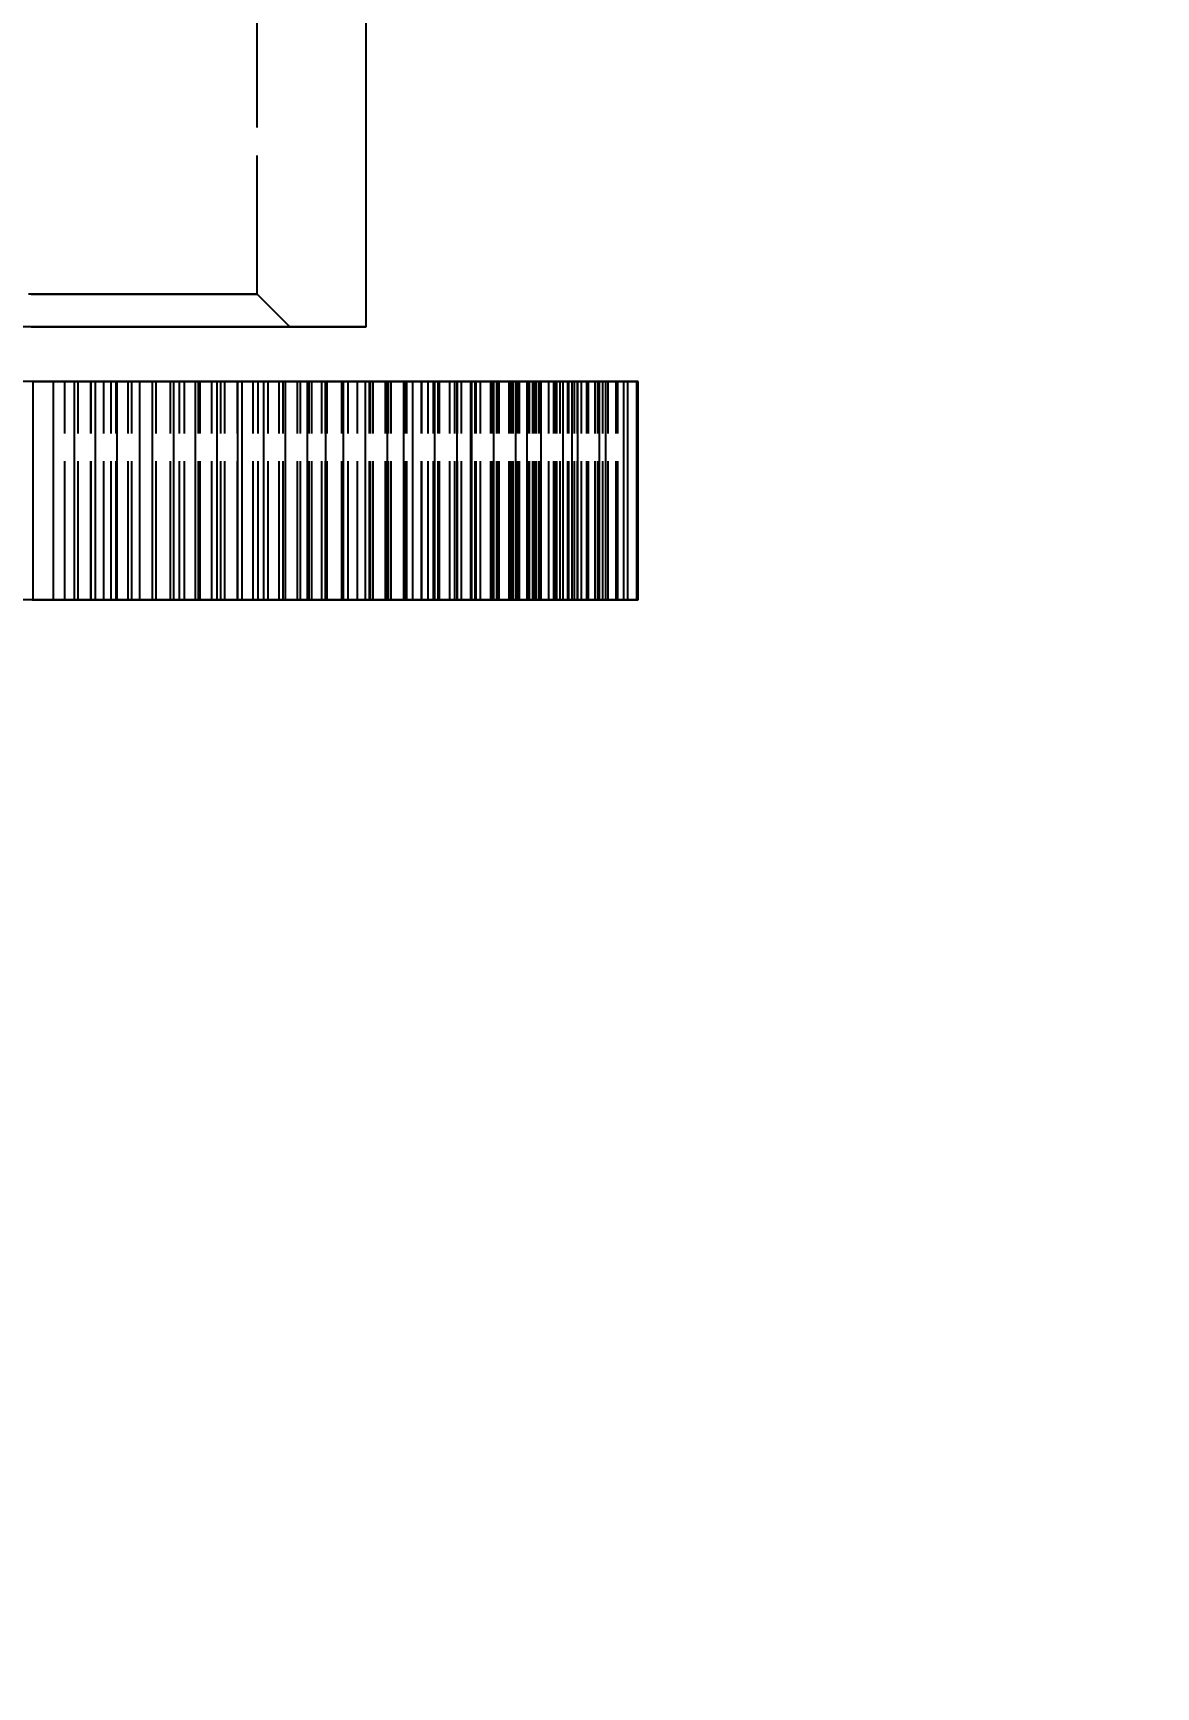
# Model space of a CAD drawing. Header units: millimetres. Extents: x -9 to 221, y -53 to 196.
# Drawn here: x 158.3 to 168.59, y -38.17 to -23.02 of the extents above; entities that cross this region are included whole.
import ezdxf

# ---------------------------------------------------------------- set-up
doc = ezdxf.new("R2010")
doc.units = ezdxf.units.MM
doc.linetypes.add('DASHED', pattern=[1.524, 1.27, -0.254])
for name, color, linetype in [('DIMS', 3, 'CONTINUOUS'), ('HIDDEN', 8, 'DASHED'), ('VISIBLE', 7, 'CONTINUOUS')]:
    doc.layers.add(name, color=color, linetype=linetype)
doc.styles.add('OpenSansCondensed-Light', font='OpenSansCondensed-Light.ttf')
doc.dimstyles.new('EZDXF', dxfattribs={"dimtxt": 0.25, "dimasz": 0.175, "dimexe": 0.375, "dimexo": 0.125, "dimgap": 0.1, "dimtad": 1, "dimlfac": 100, "dimzin": 12, "dimdsep": 46, "dimtxsty": 'OpenSansCondensed-Light', "dimblk": 'ARCHTICK', "dimcen": 2.5, "dimazin": 3, "dimtfac": 0.5, "dimtmove": 2, "dimatfit": 3})

# ---------------------------------------------------------------- blocks, each defined once
blk = doc.blocks.new('_ARCHTICK')
at = {"color": 0, "linetype": 'BYBLOCK', "const_width": 0.15}
blk.add_lwpolyline([(-0.5, -0.5), (0.5, 0.5)], dxfattribs=at)

msp = doc.modelspace()

# ---------------------------------------------------------------- linework, layer by layer
at = {"layer": 'HIDDEN'}
for points in [[(160.35, -25.41), (160.35, 31.3)], [(160.35, -25.41), (160.30238, -25.41), (160.25476, -25.41), (160.20714, -25.41), (160.15952, -25.41), (160.1119, -25.41), (160.06429, -25.41), (160.01667, -25.41), (159.96905, -25.41), (159.92143, -25.41), (159.87381, -25.41), (159.82619, -25.41), (159.77857, -25.41), (159.73095, -25.41), (159.68333, -25.41), (159.63571, -25.41), (159.5881, -25.41), (159.54048, -25.41), (159.49286, -25.41), (159.44524, -25.41), (159.39762, -25.41), (159.35, -25.41), (159.30238, -25.41), (159.25476, -25.41), (159.20714, -25.41), (159.15952, -25.41), (159.1119, -25.41), (159.06429, -25.41), (159.01667, -25.41), (158.96905, -25.41), (158.92143, -25.41), (158.87381, -25.41), (158.82619, -25.41), (158.77857, -25.41), (158.73095, -25.41), (158.68333, -25.41), (158.63571, -25.41), (158.5881, -25.41), (158.54048, -25.41), (158.49286, -25.41), (158.44524, -25.41), (158.39762, -25.41), (158.35, -25.41), (158.30238, -25.41), (158.25476, -25.41)], [(158.27857, -25.41), (158.30238, -25.41), (158.32619, -25.41), (158.35, -25.41), (158.37381, -25.41), (158.39762, -25.41), (158.42143, -25.41), (158.44524, -25.41), (158.46905, -25.41), (158.49286, -25.41), (158.51667, -25.41), (158.54048, -25.41), (158.56429, -25.41), (158.5881, -25.41), (158.6119, -25.41), (158.63571, -25.41), (158.65952, -25.41), (158.68333, -25.41), (158.70714, -25.41), (158.73095, -25.41), (158.75476, -25.41), (158.77857, -25.41), (158.80238, -25.41), (158.82619, -25.41), (158.85, -25.41)], [(158.85, -25.41), (158.87381, -25.41), (158.89762, -25.41), (158.92143, -25.41), (158.94524, -25.41), (158.96905, -25.41), (158.99286, -25.41), (159.01667, -25.41), (159.04048, -25.41), (159.06429, -25.41), (159.0881, -25.41), (159.1119, -25.41), (159.13571, -25.41), (159.15952, -25.41), (159.18333, -25.41), (159.20714, -25.41), (159.23095, -25.41), (159.25476, -25.41), (159.27857, -25.41), (159.30238, -25.41), (159.32619, -25.41), (159.35, -25.41), (159.37381, -25.41), (159.39762, -25.41), (159.42143, -25.41), (159.44524, -25.41), (159.46905, -25.41), (159.49286, -25.41), (159.51667, -25.41), (159.54048, -25.41), (159.56429, -25.41), (159.5881, -25.41), (159.6119, -25.41), (159.63571, -25.41), (159.65952, -25.41), (159.68333, -25.41), (159.70714, -25.41), (159.73095, -25.41), (159.75476, -25.41), (159.77857, -25.41), (159.80238, -25.41), (159.82619, -25.41), (159.85, -25.41), (159.87381, -25.41), (159.89762, -25.41), (159.92143, -25.41), (159.94524, -25.41), (159.96905, -25.41), (159.99286, -25.41), (160.01667, -25.41), (160.04048, -25.41), (160.06429, -25.41), (160.0881, -25.41), (160.1119, -25.41), (160.13571, -25.41), (160.15952, -25.41), (160.18333, -25.41), (160.20714, -25.41), (160.23095, -25.41), (160.25476, -25.41), (160.27857, -25.41), (160.30238, -25.41), (160.32619, -25.41), (160.35, -25.41)], [(160.35, -25.41), (160.65, -25.71)], [(160.65, -25.71), (160.59286, -25.71), (160.53571, -25.71), (160.47857, -25.71), (160.42143, -25.71), (160.36429, -25.71), (160.30714, -25.71), (160.25, -25.71), (160.19286, -25.71), (160.13571, -25.71), (160.07857, -25.71), (160.02143, -25.71), (159.96429, -25.71), (159.90714, -25.71), (159.85, -25.71), (159.79286, -25.71), (159.73571, -25.71), (159.67857, -25.71), (159.62143, -25.71), (159.56429, -25.71), (159.50714, -25.71), (159.45, -25.71), (159.39286, -25.71), (159.33571, -25.71), (159.27857, -25.71), (159.22143, -25.71), (159.16429, -25.71), (159.10714, -25.71), (159.05, -25.71), (158.99286, -25.71), (158.93571, -25.71), (158.87857, -25.71), (158.82143, -25.71), (158.76429, -25.71), (158.70714, -25.71), (158.65, -25.71), (158.59286, -25.71), (158.53571, -25.71), (158.47857, -25.71), (158.42143, -25.71), (158.36429, -25.71), (158.30714, -25.71), (158.25, -25.71)], [(161.35, -25.71), (161.27063, -25.71), (161.19127, -25.71), (161.1119, -25.71), (161.03254, -25.71), (160.95317, -25.71), (160.87381, -25.71), (160.79444, -25.71), (160.71508, -25.71), (160.63571, -25.71), (160.55635, -25.71), (160.47698, -25.71), (160.39762, -25.71), (160.31825, -25.71), (160.23889, -25.71), (160.15952, -25.71), (160.08016, -25.71), (160.00079, -25.71), (159.92143, -25.71), (159.84206, -25.71), (159.7627, -25.71), (159.68333, -25.71), (159.60397, -25.71), (159.5246, -25.71), (159.44524, -25.71), (159.36587, -25.71), (159.28651, -25.71), (159.20714, -25.71), (159.12778, -25.71), (159.04841, -25.71), (158.96905, -25.71), (158.88968, -25.71), (158.81032, -25.71), (158.73095, -25.71), (158.65159, -25.71), (158.57222, -25.71), (158.49286, -25.71), (158.41349, -25.71), (158.33413, -25.71), (158.25476, -25.71)], [(158.27857, -25.71), (158.30714, -25.71), (158.33571, -25.71), (158.36429, -25.71), (158.39286, -25.71), (158.42143, -25.71), (158.45, -25.71), (158.47857, -25.71), (158.50714, -25.71), (158.53571, -25.71), (158.56429, -25.71), (158.59286, -25.71), (158.62143, -25.71), (158.65, -25.71), (158.67857, -25.71), (158.70714, -25.71), (158.73571, -25.71), (158.76429, -25.71), (158.79286, -25.71), (158.82143, -25.71), (158.85, -25.71)], [(158.85, -25.71), (158.87857, -25.71), (158.90714, -25.71), (158.93571, -25.71), (158.96429, -25.71), (158.99286, -25.71), (159.02143, -25.71), (159.05, -25.71), (159.07857, -25.71), (159.10714, -25.71), (159.13571, -25.71), (159.16429, -25.71), (159.19286, -25.71), (159.22143, -25.71), (159.25, -25.71), (159.27857, -25.71), (159.30714, -25.71), (159.33571, -25.71), (159.36429, -25.71), (159.39286, -25.71), (159.42143, -25.71), (159.45, -25.71), (159.47857, -25.71), (159.50714, -25.71), (159.53571, -25.71), (159.56429, -25.71), (159.59286, -25.71), (159.62143, -25.71), (159.65, -25.71), (159.67857, -25.71), (159.70714, -25.71), (159.73571, -25.71), (159.76429, -25.71), (159.79286, -25.71), (159.82143, -25.71), (159.85, -25.71), (159.87857, -25.71), (159.90714, -25.71), (159.93571, -25.71), (159.96429, -25.71), (159.99286, -25.71), (160.02143, -25.71), (160.05, -25.71), (160.07857, -25.71), (160.10714, -25.71), (160.13571, -25.71), (160.16429, -25.71), (160.19286, -25.71), (160.22143, -25.71), (160.25, -25.71), (160.27857, -25.71), (160.30714, -25.71), (160.33571, -25.71), (160.36429, -25.71), (160.39286, -25.71), (160.42143, -25.71), (160.45, -25.71), (160.47857, -25.71), (160.50714, -25.71), (160.53571, -25.71), (160.56429, -25.71), (160.59286, -25.71), (160.62143, -25.71), (160.65, -25.71)], [(158.29743, -26.21), (158.11274, -26.21)], [(158.48539, -26.21), (158.29743, -26.21)], [(158.29743, -28.21), (158.29743, -26.21)], [(158.6764, -26.21), (158.48539, -26.21)], [(158.48539, -28.21), (158.48539, -26.21)], [(158.7122, -26.21), (158.58952, -26.21)], [(158.58952, -26.21), (158.82709, -26.21)], [(158.82709, -26.21), (158.58952, -26.21)], [(158.58952, -26.21), (158.7122, -26.21)], [(158.58952, -28.21), (158.58952, -26.21)], [(158.58952, -28.21), (158.58952, -26.21)], [(158.8703, -26.21), (158.6764, -26.21)], [(158.6764, -28.21), (158.6764, -26.21)], [(158.83132, -26.21), (158.7122, -26.21)], [(158.7122, -26.21), (158.83132, -26.21)], [(158.7122, -28.21), (158.7122, -26.21)], [(158.7122, -28.21), (158.7122, -26.21)], [(158.82709, -26.21), (159.01265, -26.21)], [(159.01265, -26.21), (158.82709, -26.21)], [(158.82709, -28.21), (158.82709, -26.21)], [(158.82709, -28.21), (158.82709, -26.21)], [(158.94707, -26.21), (158.83132, -26.21)], [(158.83132, -26.21), (158.94707, -26.21)], [(158.83132, -28.21), (158.83132, -26.21)], [(158.83132, -28.21), (158.83132, -26.21)], [(159.06692, -26.21), (158.8703, -26.21)], [(158.8703, -28.21), (158.8703, -26.21)], [(159.0596, -26.21), (158.94707, -26.21)], [(158.94707, -26.21), (159.0596, -26.21)], [(158.94707, -28.21), (158.94707, -26.21)], [(158.94707, -28.21), (158.94707, -26.21)], [(159.01265, -26.21), (159.20142, -26.21)], [(159.20142, -26.21), (159.01265, -26.21)], [(159.01265, -28.21), (159.01265, -26.21)], [(159.01265, -28.21), (159.01265, -26.21)], [(159.16902, -26.21), (159.0596, -26.21)], [(159.0596, -26.21), (159.16902, -26.21)], [(159.0596, -28.21), (159.0596, -26.21)], [(159.0596, -28.21), (159.0596, -26.21)], [(159.27541, -26.21), (159.06692, -26.21)], [(159.06692, -28.21), (159.06692, -26.21)], [(159.27541, -26.21), (159.16902, -26.21)], [(159.16902, -26.21), (159.27541, -26.21)], [(159.16902, -28.21), (159.16902, -26.21)], [(159.16902, -28.21), (159.16902, -26.21)], [(159.20142, -26.21), (159.27541, -26.21)], [(159.39316, -26.21), (159.20142, -26.21)], [(159.20142, -28.21), (159.20142, -26.21)], [(159.20142, -28.21), (159.20142, -26.21)], [(159.27541, -28.21), (159.27541, -26.21)], [(159.58767, -26.21), (159.39316, -26.21)], [(159.39316, -28.21), (159.39316, -26.21)], [(159.55643, -26.21), (159.4239, -26.21)], [(159.4239, -26.21), (159.63782, -26.21)], [(159.63782, -26.21), (159.4239, -26.21)], [(159.4239, -26.21), (159.55643, -26.21)], [(159.4239, -28.21), (159.4239, -26.21)], [(159.4239, -28.21), (159.4239, -26.21)], [(159.68572, -26.21), (159.55643, -26.21)], [(159.55643, -26.21), (159.68572, -26.21)], [(159.55643, -28.21), (159.55643, -26.21)], [(159.55643, -28.21), (159.55643, -26.21)], [(159.78476, -26.21), (159.58767, -26.21)], [(159.58767, -28.21), (159.58767, -26.21)], [(159.63782, -26.21), (159.82697, -26.21)], [(159.82697, -26.21), (159.63782, -26.21)], [(159.63782, -28.21), (159.63782, -26.21)], [(159.63782, -28.21), (159.63782, -26.21)], [(159.81196, -26.21), (159.68572, -26.21)], [(159.68572, -26.21), (159.81196, -26.21)], [(159.68572, -28.21), (159.68572, -26.21)], [(159.68572, -28.21), (159.68572, -26.21)], [(159.98431, -26.21), (159.78476, -26.21)], [(159.78476, -28.21), (159.78476, -26.21)], [(159.93527, -26.21), (159.81196, -26.21)], [(159.81196, -26.21), (159.93527, -26.21)], [(159.81196, -28.21), (159.81196, -26.21)], [(159.81196, -28.21), (159.81196, -26.21)], [(159.82697, -26.21), (160.01899, -26.21)], [(160.01899, -26.21), (159.82697, -26.21)], [(159.82697, -28.21), (159.82697, -26.21)], [(159.82697, -28.21), (159.82697, -26.21)], [(160.05574, -26.21), (159.93527, -26.21)], [(159.93527, -26.21), (160.05574, -26.21)], [(159.93527, -28.21), (159.93527, -26.21)], [(159.93527, -28.21), (159.93527, -26.21)], [(160.17343, -26.21), (159.98431, -26.21)], [(159.98431, -28.21), (159.98431, -26.21)], [(160.01899, -26.21), (160.17343, -26.21)], [(160.21366, -26.21), (160.01899, -26.21)], [(160.01899, -28.21), (160.01899, -26.21)], [(160.01899, -28.21), (160.01899, -26.21)], [(160.17343, -26.21), (160.05574, -26.21)], [(160.05574, -26.21), (160.17343, -26.21)], [(160.05574, -28.21), (160.05574, -26.21)], [(160.05574, -28.21), (160.05574, -26.21)], [(160.31264, -26.21), (160.17085, -26.21)], [(160.17085, -26.21), (160.36017, -26.21)], [(160.36017, -26.21), (160.17085, -26.21)], [(160.17085, -26.21), (160.31264, -26.21)], [(160.17085, -28.21), (160.17085, -26.21)], [(160.17085, -28.21), (160.17085, -26.21)], [(160.17343, -28.21), (160.17343, -26.21)], [(160.41078, -26.21), (160.21366, -26.21)], [(160.21366, -28.21), (160.21366, -26.21)], [(160.45154, -26.21), (160.31264, -26.21)], [(160.31264, -26.21), (160.45154, -26.21)], [(160.31264, -28.21), (160.31264, -26.21)], [(160.31264, -28.21), (160.31264, -26.21)], [(160.36017, -26.21), (160.55207, -26.21)], [(160.55207, -26.21), (160.36017, -26.21)], [(160.36017, -28.21), (160.36017, -26.21)], [(160.36017, -28.21), (160.36017, -26.21)], [(160.61019, -26.21), (160.41078, -26.21)], [(160.41078, -28.21), (160.41078, -26.21)], [(160.5877, -26.21), (160.45154, -26.21)], [(160.45154, -26.21), (160.5877, -26.21)], [(160.45154, -28.21), (160.45154, -26.21)], [(160.45154, -28.21), (160.45154, -26.21)], [(160.55207, -26.21), (160.74648, -26.21)], [(160.74648, -26.21), (160.55207, -26.21)], [(160.55207, -28.21), (160.55207, -26.21)], [(160.55207, -28.21), (160.55207, -26.21)], [(160.72124, -26.21), (160.5877, -26.21)], [(160.5877, -26.21), (160.72124, -26.21)], [(160.5877, -28.21), (160.5877, -26.21)], [(160.5877, -28.21), (160.5877, -26.21)], [(160.81178, -26.21), (160.61019, -26.21)], [(160.61019, -28.21), (160.61019, -26.21)], [(160.85221, -26.21), (160.72124, -26.21)], [(160.72124, -26.21), (160.85221, -26.21)], [(160.72124, -28.21), (160.72124, -26.21)], [(160.72124, -28.21), (160.72124, -26.21)], [(160.74648, -26.21), (160.9432, -26.21)], [(160.9432, -26.21), (160.74648, -26.21)], [(160.74648, -28.21), (160.74648, -26.21)], [(160.74648, -28.21), (160.74648, -26.21)], [(160.98069, -26.21), (160.81178, -26.21)], [(160.81178, -28.21), (160.81178, -26.21)], [(160.97746, -26.21), (160.82704, -26.21)], [(160.82704, -26.21), (160.99092, -26.21)], [(160.99092, -26.21), (160.82704, -26.21)], [(160.82704, -26.21), (160.97746, -26.21)], [(160.82704, -28.21), (160.82704, -26.21)], [(160.82704, -28.21), (160.82704, -26.21)], [(160.98069, -26.21), (160.85221, -26.21)], [(160.85221, -26.21), (160.98069, -26.21)], [(160.85221, -28.21), (160.85221, -26.21)], [(160.85221, -28.21), (160.85221, -26.21)], [(160.9432, -26.21), (160.98069, -26.21)], [(161.14206, -26.21), (160.9432, -26.21)], [(160.9432, -28.21), (160.9432, -26.21)], [(160.9432, -28.21), (160.9432, -26.21)], [(161.12534, -26.21), (160.97746, -26.21)], [(160.97746, -26.21), (161.12534, -26.21)], [(160.97746, -28.21), (160.97746, -26.21)], [(160.97746, -28.21), (160.97746, -26.21)], [(160.98069, -28.21), (160.98069, -26.21)], [(160.99092, -26.21), (161.18471, -26.21)], [(161.18471, -26.21), (160.99092, -26.21)], [(160.99092, -28.21), (160.99092, -26.21)], [(160.99092, -28.21), (160.99092, -26.21)], [(161.27082, -26.21), (161.12534, -26.21)], [(161.12534, -26.21), (161.27082, -26.21)], [(161.12534, -28.21), (161.12534, -26.21)], [(161.12534, -28.21), (161.12534, -26.21)], [(161.3429, -26.21), (161.14206, -26.21)], [(161.14206, -28.21), (161.14206, -26.21)], [(161.18471, -26.21), (161.38064, -26.21)], [(161.38064, -26.21), (161.18471, -26.21)], [(161.18471, -28.21), (161.18471, -26.21)], [(161.18471, -28.21), (161.18471, -26.21)], [(161.41398, -26.21), (161.27082, -26.21)], [(161.27082, -26.21), (161.41398, -26.21)], [(161.27082, -28.21), (161.27082, -26.21)], [(161.27082, -28.21), (161.27082, -26.21)], [(161.54563, -26.21), (161.3429, -26.21)], [(161.3429, -28.21), (161.3429, -26.21)], [(161.38064, -26.21), (161.57854, -26.21)], [(161.57854, -26.21), (161.38064, -26.21)], [(161.38064, -28.21), (161.38064, -26.21)], [(161.38064, -28.21), (161.38064, -26.21)], [(161.54792, -26.21), (161.38955, -26.21)], [(161.38955, -26.21), (161.52724, -26.21)], [(161.52724, -26.21), (161.38955, -26.21)], [(161.38955, -26.21), (161.54792, -26.21)], [(161.38955, -28.21), (161.38955, -26.21)], [(161.38955, -28.21), (161.38955, -26.21)], [(161.55489, -26.21), (161.41398, -26.21)], [(161.41398, -26.21), (161.55489, -26.21)], [(161.41398, -28.21), (161.41398, -26.21)], [(161.41398, -28.21), (161.41398, -26.21)], [(161.52724, -26.21), (161.72206, -26.21)], [(161.72206, -26.21), (161.52724, -26.21)], [(161.52724, -28.21), (161.52724, -26.21)], [(161.52724, -28.21), (161.52724, -26.21)], [(161.69357, -26.21), (161.54563, -26.21)], [(161.54563, -28.21), (161.54563, -26.21)], [(161.70413, -26.21), (161.54792, -26.21)], [(161.54792, -26.21), (161.70413, -26.21)], [(161.54792, -28.21), (161.54792, -26.21)], [(161.54792, -28.21), (161.54792, -26.21)], [(161.69357, -26.21), (161.55489, -26.21)], [(161.55489, -26.21), (161.69357, -26.21)], [(161.55489, -28.21), (161.55489, -26.21)], [(161.55489, -28.21), (161.55489, -26.21)], [(161.57854, -26.21), (161.69357, -26.21)], [(161.77824, -26.21), (161.57854, -26.21)], [(161.57854, -28.21), (161.57854, -26.21)], [(161.57854, -28.21), (161.57854, -26.21)], [(161.69357, -28.21), (161.69357, -26.21)], [(161.85827, -26.21), (161.70413, -26.21)], [(161.70413, -26.21), (161.85827, -26.21)], [(161.70413, -28.21), (161.70413, -26.21)], [(161.70413, -28.21), (161.70413, -26.21)], [(161.72206, -26.21), (161.91864, -26.21)], [(161.91864, -26.21), (161.72206, -26.21)], [(161.72206, -28.21), (161.72206, -26.21)], [(161.72206, -28.21), (161.72206, -26.21)], [(161.97962, -26.21), (161.77824, -26.21)], [(161.77824, -28.21), (161.77824, -26.21)], [(162.02147, -26.21), (161.85585, -26.21)], [(161.85585, -26.21), (161.96675, -26.21)], [(161.96675, -26.21), (161.85585, -26.21)], [(161.85585, -26.21), (162.02147, -26.21)], [(161.85585, -28.21), (161.85585, -26.21)], [(161.85585, -28.21), (161.85585, -26.21)], [(162.01042, -26.21), (161.85827, -26.21)], [(161.85827, -26.21), (162.01042, -26.21)], [(161.85827, -28.21), (161.85827, -26.21)], [(161.85827, -28.21), (161.85827, -26.21)], [(161.91864, -26.21), (162.11683, -26.21)], [(162.11683, -26.21), (161.91864, -26.21)], [(161.91864, -28.21), (161.91864, -26.21)], [(161.91864, -28.21), (161.91864, -26.21)], [(161.96675, -26.21), (162.16172, -26.21)], [(162.16172, -26.21), (161.96675, -26.21)], [(161.96675, -28.21), (161.96675, -26.21)], [(161.96675, -28.21), (161.96675, -26.21)], [(162.18257, -26.21), (161.97962, -26.21)], [(161.97962, -28.21), (161.97962, -26.21)], [(162.16062, -26.21), (162.01042, -26.21)], [(162.01042, -26.21), (162.16062, -26.21)], [(162.01042, -28.21), (162.01042, -26.21)], [(162.01042, -28.21), (162.01042, -26.21)], [(162.1853, -26.21), (162.02147, -26.21)], [(162.02147, -26.21), (162.1853, -26.21)], [(162.02147, -28.21), (162.02147, -26.21)], [(162.02147, -28.21), (162.02147, -26.21)], [(162.11683, -26.21), (162.30889, -26.21)], [(162.31649, -26.21), (162.11683, -26.21)], [(162.11683, -28.21), (162.11683, -26.21)], [(162.11683, -28.21), (162.11683, -26.21)], [(162.30889, -26.21), (162.16062, -26.21)], [(162.16062, -26.21), (162.30889, -26.21)], [(162.16062, -28.21), (162.16062, -26.21)], [(162.16062, -28.21), (162.16062, -26.21)], [(162.16172, -26.21), (162.35808, -26.21)], [(162.35808, -26.21), (162.16172, -26.21)], [(162.16172, -28.21), (162.16172, -26.21)], [(162.16172, -28.21), (162.16172, -26.21)], [(162.30889, -26.21), (162.18257, -26.21)], [(162.18257, -28.21), (162.18257, -26.21)], [(162.34743, -26.21), (162.1853, -26.21)], [(162.1853, -26.21), (162.34743, -26.21)], [(162.1853, -28.21), (162.1853, -26.21)], [(162.1853, -28.21), (162.1853, -26.21)], [(162.396, -26.21), (162.22387, -26.21)], [(162.22387, -26.21), (162.30749, -26.21)], [(162.30749, -26.21), (162.22387, -26.21)], [(162.22387, -26.21), (162.396, -26.21)], [(162.22387, -28.21), (162.22387, -26.21)], [(162.22387, -28.21), (162.22387, -26.21)], [(162.30749, -26.21), (162.50174, -26.21)], [(162.50174, -26.21), (162.30749, -26.21)], [(162.30749, -28.21), (162.30749, -26.21)], [(162.30749, -28.21), (162.30749, -26.21)], [(162.30889, -28.21), (162.30889, -26.21)], [(162.51751, -26.21), (162.31649, -26.21)], [(162.31649, -28.21), (162.31649, -26.21)], [(162.50789, -26.21), (162.34743, -26.21)], [(162.34743, -26.21), (162.50789, -26.21)], [(162.34743, -28.21), (162.34743, -26.21)], [(162.34743, -28.21), (162.34743, -26.21)], [(162.35808, -26.21), (162.55567, -26.21)], [(162.55567, -26.21), (162.35808, -26.21)], [(162.35808, -28.21), (162.35808, -26.21)], [(162.35808, -28.21), (162.35808, -26.21)], [(162.56673, -26.21), (162.396, -26.21)], [(162.396, -26.21), (162.56673, -26.21)], [(162.396, -28.21), (162.396, -26.21)], [(162.396, -28.21), (162.396, -26.21)], [(162.66983, -26.21), (162.49197, -26.21)], [(162.49197, -26.21), (162.54792, -26.21)], [(162.54792, -26.21), (162.49197, -26.21)], [(162.49197, -26.21), (162.66983, -26.21)], [(162.49197, -28.21), (162.49197, -26.21)], [(162.49197, -28.21), (162.49197, -26.21)], [(162.50174, -26.21), (162.69699, -26.21)], [(162.69699, -26.21), (162.50174, -26.21)], [(162.50174, -28.21), (162.50174, -26.21)], [(162.50174, -28.21), (162.50174, -26.21)], [(162.66671, -26.21), (162.50789, -26.21)], [(162.50789, -26.21), (162.66671, -26.21)], [(162.50789, -28.21), (162.50789, -26.21)], [(162.50789, -28.21), (162.50789, -26.21)], [(162.71978, -26.21), (162.51751, -26.21)], [(162.51751, -28.21), (162.51751, -26.21)], [(162.54792, -26.21), (162.74059, -26.21)], [(162.74059, -26.21), (162.54792, -26.21)], [(162.54792, -28.21), (162.54792, -26.21)], [(162.54792, -28.21), (162.54792, -26.21)], [(162.55567, -26.21), (162.7544, -26.21)], [(162.7544, -26.21), (162.55567, -26.21)], [(162.55567, -28.21), (162.55567, -26.21)], [(162.55567, -28.21), (162.55567, -26.21)], [(162.7361, -26.21), (162.56673, -26.21)], [(162.56673, -26.21), (162.7361, -26.21)], [(162.56673, -28.21), (162.56673, -26.21)], [(162.56673, -28.21), (162.56673, -26.21)], [(162.84175, -26.21), (162.65894, -26.21)], [(162.65894, -26.21), (162.68698, -26.21)], [(162.68698, -26.21), (162.65894, -26.21)], [(162.65894, -26.21), (162.84175, -26.21)], [(162.65894, -28.21), (162.65894, -26.21)], [(162.65894, -28.21), (162.65894, -26.21)], [(162.82391, -26.21), (162.66671, -26.21)], [(162.66671, -26.21), (162.82391, -26.21)], [(162.66671, -28.21), (162.66671, -26.21)], [(162.66671, -28.21), (162.66671, -26.21)], [(162.84669, -26.21), (162.66983, -26.21)], [(162.66983, -26.21), (162.84669, -26.21)], [(162.66983, -28.21), (162.66983, -26.21)], [(162.66983, -28.21), (162.66983, -26.21)], [(162.68698, -26.21), (162.8772, -26.21)], [(162.8772, -26.21), (162.68698, -26.21)], [(162.68698, -28.21), (162.68698, -26.21)], [(162.68698, -28.21), (162.68698, -26.21)], [(162.69699, -26.21), (162.89311, -26.21)], [(162.89311, -26.21), (162.69699, -26.21)], [(162.69699, -28.21), (162.69699, -26.21)], [(162.69699, -28.21), (162.69699, -26.21)], [(162.82391, -26.21), (162.71978, -26.21)], [(162.71978, -28.21), (162.71978, -26.21)], [(162.91097, -26.21), (162.72404, -26.21)], [(162.72404, -26.21), (162.91097, -26.21)], [(162.72404, -28.21), (162.72404, -26.21)], [(162.72404, -28.21), (162.72404, -26.21)], [(162.90415, -26.21), (162.7361, -26.21)], [(162.7361, -26.21), (162.90415, -26.21)], [(162.7361, -28.21), (162.7361, -26.21)], [(162.7361, -28.21), (162.7361, -26.21)], [(162.74059, -26.21), (162.93385, -26.21)], [(162.93385, -26.21), (162.74059, -26.21)], [(162.74059, -28.21), (162.74059, -26.21)], [(162.74059, -28.21), (162.74059, -26.21)], [(162.7544, -26.21), (162.82391, -26.21)], [(162.95415, -26.21), (162.7544, -26.21)], [(162.7544, -28.21), (162.7544, -26.21)], [(162.7544, -28.21), (162.7544, -26.21)], [(162.82391, -28.21), (162.82391, -26.21)], [(163.02395, -26.21), (162.84175, -26.21)], [(162.84175, -26.21), (163.02395, -26.21)], [(162.84175, -28.21), (162.84175, -26.21)], [(162.84175, -28.21), (162.84175, -26.21)], [(163.02256, -26.21), (162.84669, -26.21)], [(162.84669, -26.21), (163.02256, -26.21)], [(162.84669, -28.21), (162.84669, -26.21)], [(162.84669, -28.21), (162.84669, -26.21)], [(162.8772, -26.21), (163.06763, -26.21)], [(163.06763, -26.21), (162.8772, -26.21)], [(162.8772, -28.21), (162.8772, -26.21)], [(162.8772, -28.21), (162.8772, -26.21)], [(162.89311, -26.21), (163.09001, -26.21)], [(163.09001, -26.21), (162.89311, -26.21)], [(162.89311, -28.21), (162.89311, -26.21)], [(162.89311, -28.21), (162.89311, -26.21)], [(163.07089, -26.21), (162.90415, -26.21)], [(162.90415, -26.21), (163.07089, -26.21)], [(162.90415, -28.21), (162.90415, -26.21)], [(162.90415, -28.21), (162.90415, -26.21)], [(163.0977, -26.21), (162.91097, -26.21)], [(162.91097, -26.21), (163.0977, -26.21)], [(162.91097, -28.21), (162.91097, -26.21)], [(162.91097, -28.21), (162.91097, -26.21)], [(162.93385, -26.21), (163.12762, -26.21)], [(163.12762, -26.21), (162.93385, -26.21)], [(162.93385, -28.21), (162.93385, -26.21)], [(162.93385, -28.21), (162.93385, -26.21)], [(163.15484, -26.21), (162.95415, -26.21)], [(162.95415, -28.21), (162.95415, -26.21)], [(163.19746, -26.21), (163.02256, -26.21)], [(163.02256, -26.21), (163.19746, -26.21)], [(163.02256, -28.21), (163.02256, -26.21)], [(163.02256, -28.21), (163.02256, -26.21)], [(163.20553, -26.21), (163.02395, -26.21)], [(163.02395, -26.21), (163.20553, -26.21)], [(163.02395, -28.21), (163.02395, -26.21)], [(163.02395, -28.21), (163.02395, -26.21)], [(163.06763, -26.21), (163.25818, -26.21)], [(163.25818, -26.21), (163.06763, -26.21)], [(163.06763, -28.21), (163.06763, -26.21)], [(163.06763, -28.21), (163.06763, -26.21)], [(163.23632, -26.21), (163.07089, -26.21)], [(163.07089, -26.21), (163.23632, -26.21)], [(163.07089, -28.21), (163.07089, -26.21)], [(163.07089, -28.21), (163.07089, -26.21)], [(163.09001, -26.21), (163.23632, -26.21)], [(163.2876, -26.21), (163.09001, -26.21)], [(163.09001, -28.21), (163.09001, -26.21)], [(163.09001, -28.21), (163.09001, -26.21)], [(163.28419, -26.21), (163.0977, -26.21)], [(163.0977, -26.21), (163.28419, -26.21)], [(163.0977, -28.21), (163.0977, -26.21)], [(163.0977, -28.21), (163.0977, -26.21)], [(163.12762, -26.21), (163.32182, -26.21)], [(163.32182, -26.21), (163.12762, -26.21)], [(163.12762, -28.21), (163.12762, -26.21)], [(163.12762, -28.21), (163.12762, -26.21)], [(163.23632, -26.21), (163.15484, -26.21)], [(163.15484, -28.21), (163.15484, -26.21)], [(163.37137, -26.21), (163.19746, -26.21)], [(163.19746, -26.21), (163.37137, -26.21)], [(163.19746, -28.21), (163.19746, -26.21)], [(163.19746, -28.21), (163.19746, -26.21)], [(163.38649, -26.21), (163.20553, -26.21)], [(163.20553, -26.21), (163.38649, -26.21)], [(163.20553, -28.21), (163.20553, -26.21)], [(163.20553, -28.21), (163.20553, -26.21)], [(163.23632, -28.21), (163.23632, -26.21)], [(163.25818, -26.21), (163.44881, -26.21)], [(163.44881, -26.21), (163.25818, -26.21)], [(163.25818, -28.21), (163.25818, -26.21)], [(163.25818, -28.21), (163.25818, -26.21)], [(163.47039, -26.21), (163.28419, -26.21)], [(163.28419, -26.21), (163.47039, -26.21)], [(163.28419, -28.21), (163.28419, -26.21)], [(163.28419, -28.21), (163.28419, -26.21)], [(163.48582, -26.21), (163.2876, -26.21)], [(163.2876, -28.21), (163.2876, -26.21)], [(163.32182, -26.21), (163.51638, -26.21)], [(163.51638, -26.21), (163.32182, -26.21)], [(163.32182, -28.21), (163.32182, -26.21)], [(163.32182, -28.21), (163.32182, -26.21)], [(163.54428, -26.21), (163.37137, -26.21)], [(163.37137, -26.21), (163.54428, -26.21)], [(163.37137, -28.21), (163.37137, -26.21)], [(163.37137, -28.21), (163.37137, -26.21)], [(163.56679, -26.21), (163.38649, -26.21)], [(163.38649, -26.21), (163.56679, -26.21)], [(163.38649, -28.21), (163.38649, -26.21)], [(163.38649, -28.21), (163.38649, -26.21)], [(163.44881, -26.21), (163.63946, -26.21)], [(163.63946, -26.21), (163.44881, -26.21)], [(163.44881, -28.21), (163.44881, -26.21)], [(163.44881, -28.21), (163.44881, -26.21)], [(163.65629, -26.21), (163.47039, -26.21)], [(163.47039, -26.21), (163.65629, -26.21)], [(163.47039, -28.21), (163.47039, -26.21)], [(163.47039, -28.21), (163.47039, -26.21)], [(163.54428, -26.21), (163.48582, -26.21)], [(163.48582, -28.21), (163.48582, -26.21)], [(163.51638, -26.21), (163.54428, -26.21)], [(163.71124, -26.21), (163.51638, -26.21)], [(163.51638, -28.21), (163.51638, -26.21)], [(163.51638, -28.21), (163.51638, -26.21)], [(163.54428, -28.21), (163.54428, -26.21)], [(163.74642, -26.21), (163.56679, -26.21)], [(163.56679, -26.21), (163.74642, -26.21)], [(163.56679, -28.21), (163.56679, -26.21)], [(163.56679, -28.21), (163.56679, -26.21)], [(163.63946, -26.21), (163.74642, -26.21)], [(163.83008, -26.21), (163.63946, -26.21)], [(163.63946, -28.21), (163.63946, -26.21)], [(163.63946, -28.21), (163.63946, -26.21)], [(163.84183, -26.21), (163.65629, -26.21)], [(163.65629, -26.21), (163.84183, -26.21)], [(163.65629, -28.21), (163.65629, -26.21)], [(163.65629, -28.21), (163.65629, -26.21)], [(163.74642, -26.21), (163.71124, -26.21)], [(163.71124, -28.21), (163.71124, -26.21)], [(163.74642, -28.21), (163.74642, -26.21)], [(163.84183, -26.21), (163.83008, -26.21)], [(163.83008, -28.21), (163.83008, -26.21)], [(163.84183, -28.21), (163.84183, -26.21)], [(158.29743, -28.21), (158.11274, -28.21)], [(158.48539, -28.21), (158.29743, -28.21)], [(158.6764, -28.21), (158.48539, -28.21)], [(158.7122, -28.21), (158.58952, -28.21)], [(158.58952, -28.21), (158.82709, -28.21)], [(158.82709, -28.21), (158.58952, -28.21)], [(158.58952, -28.21), (158.7122, -28.21)], [(158.8703, -28.21), (158.6764, -28.21)], [(158.83132, -28.21), (158.7122, -28.21)], [(158.7122, -28.21), (158.83132, -28.21)], [(158.82709, -28.21), (159.01265, -28.21)], [(159.01265, -28.21), (158.82709, -28.21)], [(158.94707, -28.21), (158.83132, -28.21)], [(158.83132, -28.21), (158.94707, -28.21)], [(159.06692, -28.21), (158.8703, -28.21)], [(159.0596, -28.21), (158.94707, -28.21)], [(158.94707, -28.21), (159.0596, -28.21)], [(159.01265, -28.21), (159.20142, -28.21)], [(159.20142, -28.21), (159.01265, -28.21)], [(159.16902, -28.21), (159.0596, -28.21)], [(159.0596, -28.21), (159.16902, -28.21)], [(159.27541, -28.21), (159.06692, -28.21)], [(159.27541, -28.21), (159.16902, -28.21)], [(159.16902, -28.21), (159.27541, -28.21)], [(159.20142, -28.21), (159.27541, -28.21)], [(159.39316, -28.21), (159.20142, -28.21)], [(159.58767, -28.21), (159.39316, -28.21)], [(159.55643, -28.21), (159.4239, -28.21)], [(159.4239, -28.21), (159.63782, -28.21)], [(159.63782, -28.21), (159.4239, -28.21)], [(159.4239, -28.21), (159.55643, -28.21)], [(159.68572, -28.21), (159.55643, -28.21)], [(159.55643, -28.21), (159.68572, -28.21)], [(159.78476, -28.21), (159.58767, -28.21)], [(159.63782, -28.21), (159.82697, -28.21)], [(159.82697, -28.21), (159.63782, -28.21)], [(159.81196, -28.21), (159.68572, -28.21)], [(159.68572, -28.21), (159.81196, -28.21)], [(159.98431, -28.21), (159.78476, -28.21)], [(159.93527, -28.21), (159.81196, -28.21)], [(159.81196, -28.21), (159.93527, -28.21)], [(159.82697, -28.21), (160.01899, -28.21)], [(160.01899, -28.21), (159.82697, -28.21)], [(160.05574, -28.21), (159.93527, -28.21)], [(159.93527, -28.21), (160.05574, -28.21)], [(160.17343, -28.21), (159.98431, -28.21)], [(160.01899, -28.21), (160.17343, -28.21)], [(160.21366, -28.21), (160.01899, -28.21)], [(160.17343, -28.21), (160.05574, -28.21)], [(160.05574, -28.21), (160.17343, -28.21)], [(160.31264, -28.21), (160.17085, -28.21)], [(160.17085, -28.21), (160.36017, -28.21)], [(160.36017, -28.21), (160.17085, -28.21)], [(160.17085, -28.21), (160.31264, -28.21)], [(160.41078, -28.21), (160.21366, -28.21)], [(160.45154, -28.21), (160.31264, -28.21)], [(160.31264, -28.21), (160.45154, -28.21)], [(160.36017, -28.21), (160.55207, -28.21)], [(160.55207, -28.21), (160.36017, -28.21)], [(160.61019, -28.21), (160.41078, -28.21)], [(160.5877, -28.21), (160.45154, -28.21)], [(160.45154, -28.21), (160.5877, -28.21)], [(160.55207, -28.21), (160.74648, -28.21)], [(160.74648, -28.21), (160.55207, -28.21)], [(160.72124, -28.21), (160.5877, -28.21)], [(160.5877, -28.21), (160.72124, -28.21)], [(160.81178, -28.21), (160.61019, -28.21)], [(160.85221, -28.21), (160.72124, -28.21)], [(160.72124, -28.21), (160.85221, -28.21)], [(160.74648, -28.21), (160.9432, -28.21)], [(160.9432, -28.21), (160.74648, -28.21)], [(160.98069, -28.21), (160.81178, -28.21)], [(160.97746, -28.21), (160.82704, -28.21)], [(160.82704, -28.21), (160.99092, -28.21)], [(160.99092, -28.21), (160.82704, -28.21)], [(160.82704, -28.21), (160.97746, -28.21)], [(160.98069, -28.21), (160.85221, -28.21)], [(160.85221, -28.21), (160.98069, -28.21)], [(160.9432, -28.21), (160.98069, -28.21)], [(161.14206, -28.21), (160.9432, -28.21)], [(161.12534, -28.21), (160.97746, -28.21)], [(160.97746, -28.21), (161.12534, -28.21)], [(160.99092, -28.21), (161.18471, -28.21)], [(161.18471, -28.21), (160.99092, -28.21)], [(161.27082, -28.21), (161.12534, -28.21)], [(161.12534, -28.21), (161.27082, -28.21)], [(161.3429, -28.21), (161.14206, -28.21)], [(161.18471, -28.21), (161.38064, -28.21)], [(161.38064, -28.21), (161.18471, -28.21)], [(161.41398, -28.21), (161.27082, -28.21)], [(161.27082, -28.21), (161.41398, -28.21)], [(161.54563, -28.21), (161.3429, -28.21)], [(161.38064, -28.21), (161.57854, -28.21)], [(161.57854, -28.21), (161.38064, -28.21)], [(161.54792, -28.21), (161.38955, -28.21)], [(161.38955, -28.21), (161.52724, -28.21)], [(161.52724, -28.21), (161.38955, -28.21)], [(161.38955, -28.21), (161.54792, -28.21)], [(161.55489, -28.21), (161.41398, -28.21)], [(161.41398, -28.21), (161.55489, -28.21)], [(161.52724, -28.21), (161.72206, -28.21)], [(161.72206, -28.21), (161.52724, -28.21)], [(161.69357, -28.21), (161.54563, -28.21)], [(161.70413, -28.21), (161.54792, -28.21)], [(161.54792, -28.21), (161.70413, -28.21)], [(161.69357, -28.21), (161.55489, -28.21)], [(161.55489, -28.21), (161.69357, -28.21)], [(161.57854, -28.21), (161.69357, -28.21)], [(161.77824, -28.21), (161.57854, -28.21)], [(161.85827, -28.21), (161.70413, -28.21)], [(161.70413, -28.21), (161.85827, -28.21)], [(161.72206, -28.21), (161.91864, -28.21)], [(161.91864, -28.21), (161.72206, -28.21)], [(161.97962, -28.21), (161.77824, -28.21)], [(162.02147, -28.21), (161.85585, -28.21)], [(161.85585, -28.21), (161.96675, -28.21)], [(161.96675, -28.21), (161.85585, -28.21)], [(161.85585, -28.21), (162.02147, -28.21)], [(162.01042, -28.21), (161.85827, -28.21)], [(161.85827, -28.21), (162.01042, -28.21)], [(161.91864, -28.21), (162.11683, -28.21)], [(162.11683, -28.21), (161.91864, -28.21)], [(161.96675, -28.21), (162.16172, -28.21)], [(162.16172, -28.21), (161.96675, -28.21)], [(162.18257, -28.21), (161.97962, -28.21)], [(162.16062, -28.21), (162.01042, -28.21)], [(162.01042, -28.21), (162.16062, -28.21)], [(162.1853, -28.21), (162.02147, -28.21)], [(162.02147, -28.21), (162.1853, -28.21)], [(162.11683, -28.21), (162.30889, -28.21)], [(162.31649, -28.21), (162.11683, -28.21)], [(162.30889, -28.21), (162.16062, -28.21)], [(162.16062, -28.21), (162.30889, -28.21)], [(162.16172, -28.21), (162.35808, -28.21)], [(162.35808, -28.21), (162.16172, -28.21)], [(162.30889, -28.21), (162.18257, -28.21)], [(162.34743, -28.21), (162.1853, -28.21)], [(162.1853, -28.21), (162.34743, -28.21)], [(162.396, -28.21), (162.22387, -28.21)], [(162.22387, -28.21), (162.30749, -28.21)], [(162.30749, -28.21), (162.22387, -28.21)], [(162.22387, -28.21), (162.396, -28.21)], [(162.30749, -28.21), (162.50174, -28.21)], [(162.50174, -28.21), (162.30749, -28.21)], [(162.51751, -28.21), (162.31649, -28.21)], [(162.50789, -28.21), (162.34743, -28.21)], [(162.34743, -28.21), (162.50789, -28.21)], [(162.35808, -28.21), (162.55567, -28.21)], [(162.55567, -28.21), (162.35808, -28.21)], [(162.56673, -28.21), (162.396, -28.21)], [(162.396, -28.21), (162.56673, -28.21)], [(162.66983, -28.21), (162.49197, -28.21)], [(162.49197, -28.21), (162.54792, -28.21)], [(162.54792, -28.21), (162.49197, -28.21)], [(162.49197, -28.21), (162.66983, -28.21)], [(162.50174, -28.21), (162.69699, -28.21)], [(162.69699, -28.21), (162.50174, -28.21)], [(162.66671, -28.21), (162.50789, -28.21)], [(162.50789, -28.21), (162.66671, -28.21)], [(162.71978, -28.21), (162.51751, -28.21)], [(162.54792, -28.21), (162.74059, -28.21)], [(162.74059, -28.21), (162.54792, -28.21)], [(162.55567, -28.21), (162.7544, -28.21)], [(162.7544, -28.21), (162.55567, -28.21)], [(162.7361, -28.21), (162.56673, -28.21)], [(162.56673, -28.21), (162.7361, -28.21)], [(162.84175, -28.21), (162.65894, -28.21)], [(162.65894, -28.21), (162.68698, -28.21)], [(162.68698, -28.21), (162.65894, -28.21)], [(162.65894, -28.21), (162.84175, -28.21)], [(162.82391, -28.21), (162.66671, -28.21)], [(162.66671, -28.21), (162.82391, -28.21)], [(162.84669, -28.21), (162.66983, -28.21)], [(162.66983, -28.21), (162.84669, -28.21)], [(162.68698, -28.21), (162.8772, -28.21)], [(162.8772, -28.21), (162.68698, -28.21)], [(162.69699, -28.21), (162.89311, -28.21)], [(162.89311, -28.21), (162.69699, -28.21)], [(162.82391, -28.21), (162.71978, -28.21)], [(162.91097, -28.21), (162.72404, -28.21)], [(162.72404, -28.21), (162.91097, -28.21)], [(162.90415, -28.21), (162.7361, -28.21)], [(162.7361, -28.21), (162.90415, -28.21)], [(162.74059, -28.21), (162.93385, -28.21)], [(162.93385, -28.21), (162.74059, -28.21)], [(162.7544, -28.21), (162.82391, -28.21)], [(162.95415, -28.21), (162.7544, -28.21)], [(163.02395, -28.21), (162.84175, -28.21)], [(162.84175, -28.21), (163.02395, -28.21)], [(163.02256, -28.21), (162.84669, -28.21)], [(162.84669, -28.21), (163.02256, -28.21)], [(162.8772, -28.21), (163.06763, -28.21)], [(163.06763, -28.21), (162.8772, -28.21)], [(162.89311, -28.21), (163.09001, -28.21)], [(163.09001, -28.21), (162.89311, -28.21)], [(163.07089, -28.21), (162.90415, -28.21)], [(162.90415, -28.21), (163.07089, -28.21)], [(163.0977, -28.21), (162.91097, -28.21)], [(162.91097, -28.21), (163.0977, -28.21)], [(162.93385, -28.21), (163.12762, -28.21)], [(163.12762, -28.21), (162.93385, -28.21)], [(163.15484, -28.21), (162.95415, -28.21)], [(163.19746, -28.21), (163.02256, -28.21)], [(163.02256, -28.21), (163.19746, -28.21)], [(163.20553, -28.21), (163.02395, -28.21)], [(163.02395, -28.21), (163.20553, -28.21)], [(163.06763, -28.21), (163.25818, -28.21)], [(163.25818, -28.21), (163.06763, -28.21)], [(163.23632, -28.21), (163.07089, -28.21)], [(163.07089, -28.21), (163.23632, -28.21)], [(163.09001, -28.21), (163.23632, -28.21)], [(163.2876, -28.21), (163.09001, -28.21)], [(163.28419, -28.21), (163.0977, -28.21)], [(163.0977, -28.21), (163.28419, -28.21)], [(163.12762, -28.21), (163.32182, -28.21)], [(163.32182, -28.21), (163.12762, -28.21)], [(163.23632, -28.21), (163.15484, -28.21)], [(163.37137, -28.21), (163.19746, -28.21)], [(163.19746, -28.21), (163.37137, -28.21)], [(163.38649, -28.21), (163.20553, -28.21)], [(163.20553, -28.21), (163.38649, -28.21)], [(163.25818, -28.21), (163.44881, -28.21)], [(163.44881, -28.21), (163.25818, -28.21)], [(163.47039, -28.21), (163.28419, -28.21)], [(163.28419, -28.21), (163.47039, -28.21)], [(163.48582, -28.21), (163.2876, -28.21)], [(163.32182, -28.21), (163.51638, -28.21)], [(163.51638, -28.21), (163.32182, -28.21)], [(163.54428, -28.21), (163.37137, -28.21)], [(163.37137, -28.21), (163.54428, -28.21)], [(163.56679, -28.21), (163.38649, -28.21)], [(163.38649, -28.21), (163.56679, -28.21)], [(163.44881, -28.21), (163.63946, -28.21)], [(163.63946, -28.21), (163.44881, -28.21)], [(163.65629, -28.21), (163.47039, -28.21)], [(163.47039, -28.21), (163.65629, -28.21)], [(163.54428, -28.21), (163.48582, -28.21)], [(163.51638, -28.21), (163.54428, -28.21)], [(163.71124, -28.21), (163.51638, -28.21)], [(163.74642, -28.21), (163.56679, -28.21)], [(163.56679, -28.21), (163.74642, -28.21)], [(163.63946, -28.21), (163.74642, -28.21)], [(163.83008, -28.21), (163.63946, -28.21)], [(163.84183, -28.21), (163.65629, -28.21)], [(163.65629, -28.21), (163.84183, -28.21)], [(163.74642, -28.21), (163.71124, -28.21)], [(163.84183, -28.21), (163.83008, -28.21)]]:
    msp.add_lwpolyline(points, dxfattribs=at)
at = {"layer": 'VISIBLE'}
for points in [[(161.35, -25.71), (161.35, -21.71)], [(158.29444, -25.71), (158.33413, -25.71), (158.37381, -25.71), (158.41349, -25.71), (158.45317, -25.71), (158.49286, -25.71), (158.53254, -25.71), (158.57222, -25.71), (158.6119, -25.71), (158.65159, -25.71), (158.69127, -25.71), (158.73095, -25.71), (158.77063, -25.71), (158.81032, -25.71), (158.85, -25.71)], [(158.85, -25.71), (158.88968, -25.71), (158.92937, -25.71), (158.96905, -25.71), (159.00873, -25.71), (159.04841, -25.71), (159.0881, -25.71), (159.12778, -25.71), (159.16746, -25.71), (159.20714, -25.71), (159.24683, -25.71), (159.28651, -25.71), (159.32619, -25.71), (159.36587, -25.71), (159.40556, -25.71), (159.44524, -25.71), (159.48492, -25.71), (159.5246, -25.71), (159.56429, -25.71), (159.60397, -25.71), (159.64365, -25.71), (159.68333, -25.71), (159.72302, -25.71), (159.7627, -25.71), (159.80238, -25.71), (159.84206, -25.71), (159.88175, -25.71), (159.92143, -25.71), (159.96111, -25.71), (160.00079, -25.71), (160.04048, -25.71), (160.08016, -25.71), (160.11984, -25.71), (160.15952, -25.71), (160.19921, -25.71), (160.23889, -25.71), (160.27857, -25.71), (160.31825, -25.71), (160.35794, -25.71), (160.39762, -25.71), (160.4373, -25.71), (160.47698, -25.71), (160.51667, -25.71), (160.55635, -25.71), (160.59603, -25.71), (160.63571, -25.71), (160.6754, -25.71), (160.71508, -25.71), (160.75476, -25.71), (160.79444, -25.71), (160.83413, -25.71), (160.87381, -25.71), (160.91349, -25.71), (160.95317, -25.71), (160.99286, -25.71), (161.03254, -25.71), (161.07222, -25.71), (161.1119, -25.71), (161.15159, -25.71), (161.19127, -25.71), (161.23095, -25.71), (161.27063, -25.71), (161.31032, -25.71), (161.35, -25.71)], [(158.29062, -26.21), (158.29743, -26.21)], [(158.29743, -26.21), (158.48539, -26.21)], [(158.29743, -28.21), (158.29743, -26.21)], [(158.48539, -26.21), (158.6764, -26.21)], [(158.48539, -28.21), (158.48539, -26.21)], [(158.6764, -26.21), (158.8703, -26.21)], [(158.6764, -28.21), (158.6764, -26.21)], [(158.8703, -26.21), (159.06692, -26.21)], [(158.8703, -28.21), (158.8703, -26.21)], [(159.06692, -26.21), (159.27541, -26.21)], [(159.06692, -28.21), (159.06692, -26.21)], [(159.27541, -26.21), (159.39316, -26.21)], [(159.27541, -28.21), (159.27541, -26.21)], [(159.39316, -26.21), (159.58767, -26.21)], [(159.39316, -28.21), (159.39316, -26.21)], [(159.58767, -26.21), (159.78476, -26.21)], [(159.58767, -28.21), (159.58767, -26.21)], [(159.78476, -26.21), (159.98431, -26.21)], [(159.78476, -28.21), (159.78476, -26.21)], [(159.98431, -26.21), (160.17343, -26.21)], [(159.98431, -28.21), (159.98431, -26.21)], [(160.17343, -26.21), (160.21366, -26.21)], [(160.17343, -28.21), (160.17343, -26.21)], [(160.21366, -26.21), (160.41078, -26.21)], [(160.21366, -28.21), (160.21366, -26.21)], [(160.41078, -26.21), (160.61019, -26.21)], [(160.41078, -28.21), (160.41078, -26.21)], [(160.61019, -26.21), (160.81178, -26.21)], [(160.61019, -28.21), (160.61019, -26.21)], [(160.81178, -26.21), (160.98069, -26.21)], [(160.81178, -28.21), (160.81178, -26.21)], [(160.98069, -26.21), (161.14206, -26.21)], [(160.98069, -28.21), (160.98069, -26.21)], [(161.14206, -26.21), (161.3429, -26.21)], [(161.14206, -28.21), (161.14206, -26.21)], [(161.3429, -26.21), (161.54563, -26.21)], [(161.3429, -28.21), (161.3429, -26.21)], [(161.54563, -26.21), (161.69357, -26.21)], [(161.54563, -28.21), (161.54563, -26.21)], [(161.69357, -26.21), (161.77824, -26.21)], [(161.69357, -28.21), (161.69357, -26.21)], [(161.77824, -26.21), (161.97962, -26.21)], [(161.77824, -28.21), (161.77824, -26.21)], [(161.97962, -26.21), (162.18257, -26.21)], [(161.97962, -28.21), (161.97962, -26.21)], [(162.18257, -26.21), (162.30889, -26.21)], [(162.18257, -28.21), (162.18257, -26.21)], [(162.30889, -26.21), (162.31649, -26.21)], [(162.30889, -28.21), (162.30889, -26.21)], [(162.31649, -26.21), (162.51751, -26.21)], [(162.31649, -28.21), (162.31649, -26.21)], [(162.51751, -26.21), (162.71978, -26.21)], [(162.51751, -28.21), (162.51751, -26.21)], [(162.71978, -26.21), (162.82391, -26.21)], [(162.71978, -28.21), (162.71978, -26.21)], [(162.82391, -26.21), (162.95415, -26.21)], [(162.82391, -28.21), (162.82391, -26.21)], [(162.95415, -26.21), (163.15484, -26.21)], [(162.95415, -28.21), (162.95415, -26.21)], [(163.15484, -26.21), (163.23632, -26.21)], [(163.15484, -28.21), (163.15484, -26.21)], [(163.23632, -26.21), (163.2876, -26.21)], [(163.23632, -28.21), (163.23632, -26.21)], [(163.2876, -26.21), (163.48582, -26.21)], [(163.2876, -28.21), (163.2876, -26.21)], [(163.48582, -26.21), (163.54428, -26.21)], [(163.48582, -28.21), (163.48582, -26.21)], [(163.54428, -26.21), (163.71124, -26.21)], [(163.54428, -28.21), (163.54428, -26.21)], [(163.71124, -26.21), (163.74642, -26.21)], [(163.71124, -28.21), (163.71124, -26.21)], [(163.74642, -26.21), (163.83008, -26.21)], [(163.74642, -28.21), (163.74642, -26.21)], [(163.83008, -26.21), (163.84183, -26.21)], [(163.83008, -28.21), (163.83008, -26.21)], [(163.84183, -28.21), (163.84183, -26.21)], [(158.29062, -28.21), (158.29743, -28.21)], [(158.29743, -28.21), (158.48539, -28.21)], [(158.48539, -28.21), (158.6764, -28.21)], [(158.6764, -28.21), (158.8703, -28.21)], [(158.8703, -28.21), (159.06692, -28.21)], [(159.06692, -28.21), (159.27541, -28.21)], [(159.27541, -28.21), (159.39316, -28.21)], [(159.39316, -28.21), (159.58767, -28.21)], [(159.58767, -28.21), (159.78476, -28.21)], [(159.78476, -28.21), (159.98431, -28.21)], [(159.98431, -28.21), (160.17343, -28.21)], [(160.17343, -28.21), (160.21366, -28.21)], [(160.21366, -28.21), (160.41078, -28.21)], [(160.41078, -28.21), (160.61019, -28.21)], [(160.61019, -28.21), (160.81178, -28.21)], [(160.81178, -28.21), (160.98069, -28.21)], [(160.98069, -28.21), (161.14206, -28.21)], [(161.14206, -28.21), (161.3429, -28.21)], [(161.3429, -28.21), (161.54563, -28.21)], [(161.54563, -28.21), (161.69357, -28.21)], [(161.69357, -28.21), (161.77824, -28.21)], [(161.77824, -28.21), (161.97962, -28.21)], [(161.97962, -28.21), (162.18257, -28.21)], [(162.18257, -28.21), (162.30889, -28.21)], [(162.30889, -28.21), (162.31649, -28.21)], [(162.31649, -28.21), (162.51751, -28.21)], [(162.51751, -28.21), (162.71978, -28.21)], [(162.71978, -28.21), (162.82391, -28.21)], [(162.82391, -28.21), (162.95415, -28.21)], [(162.95415, -28.21), (163.15484, -28.21)], [(163.15484, -28.21), (163.23632, -28.21)], [(163.23632, -28.21), (163.2876, -28.21)], [(163.2876, -28.21), (163.48582, -28.21)], [(163.48582, -28.21), (163.54428, -28.21)], [(163.54428, -28.21), (163.71124, -28.21)], [(163.71124, -28.21), (163.74642, -28.21)], [(163.74642, -28.21), (163.83008, -28.21)], [(163.83008, -28.21), (163.84183, -28.21)]]:
    msp.add_lwpolyline(points, dxfattribs=at)

# ---------------------------------------------------------------- dimensions: what is measured, and where the dimension line sits
at = {"layer": 'DIMS'}
msp.add_linear_dim(base=(79.75, -25.71), p1=(158.85, -25.71), p2=(158.85, -21.71), angle=90, dimstyle='EZDXF', override={"dimtxt": 1.6, "dimasz": 1, "dimexe": 0.6, "dimexo": 0.5, "dimdec": 2}, dxfattribs=at).render()
msp.add_linear_dim(base=(93.75, -52.71), p1=(93.75, -21.71), p2=(201.25, -21.71), dimstyle='EZDXF', override={"dimtxt": 1.6, "dimasz": 1, "dimexe": 0.6, "dimexo": 0.5, "dimdec": 2}, dxfattribs=at).render()

doc.saveas('drawing.dxf')
